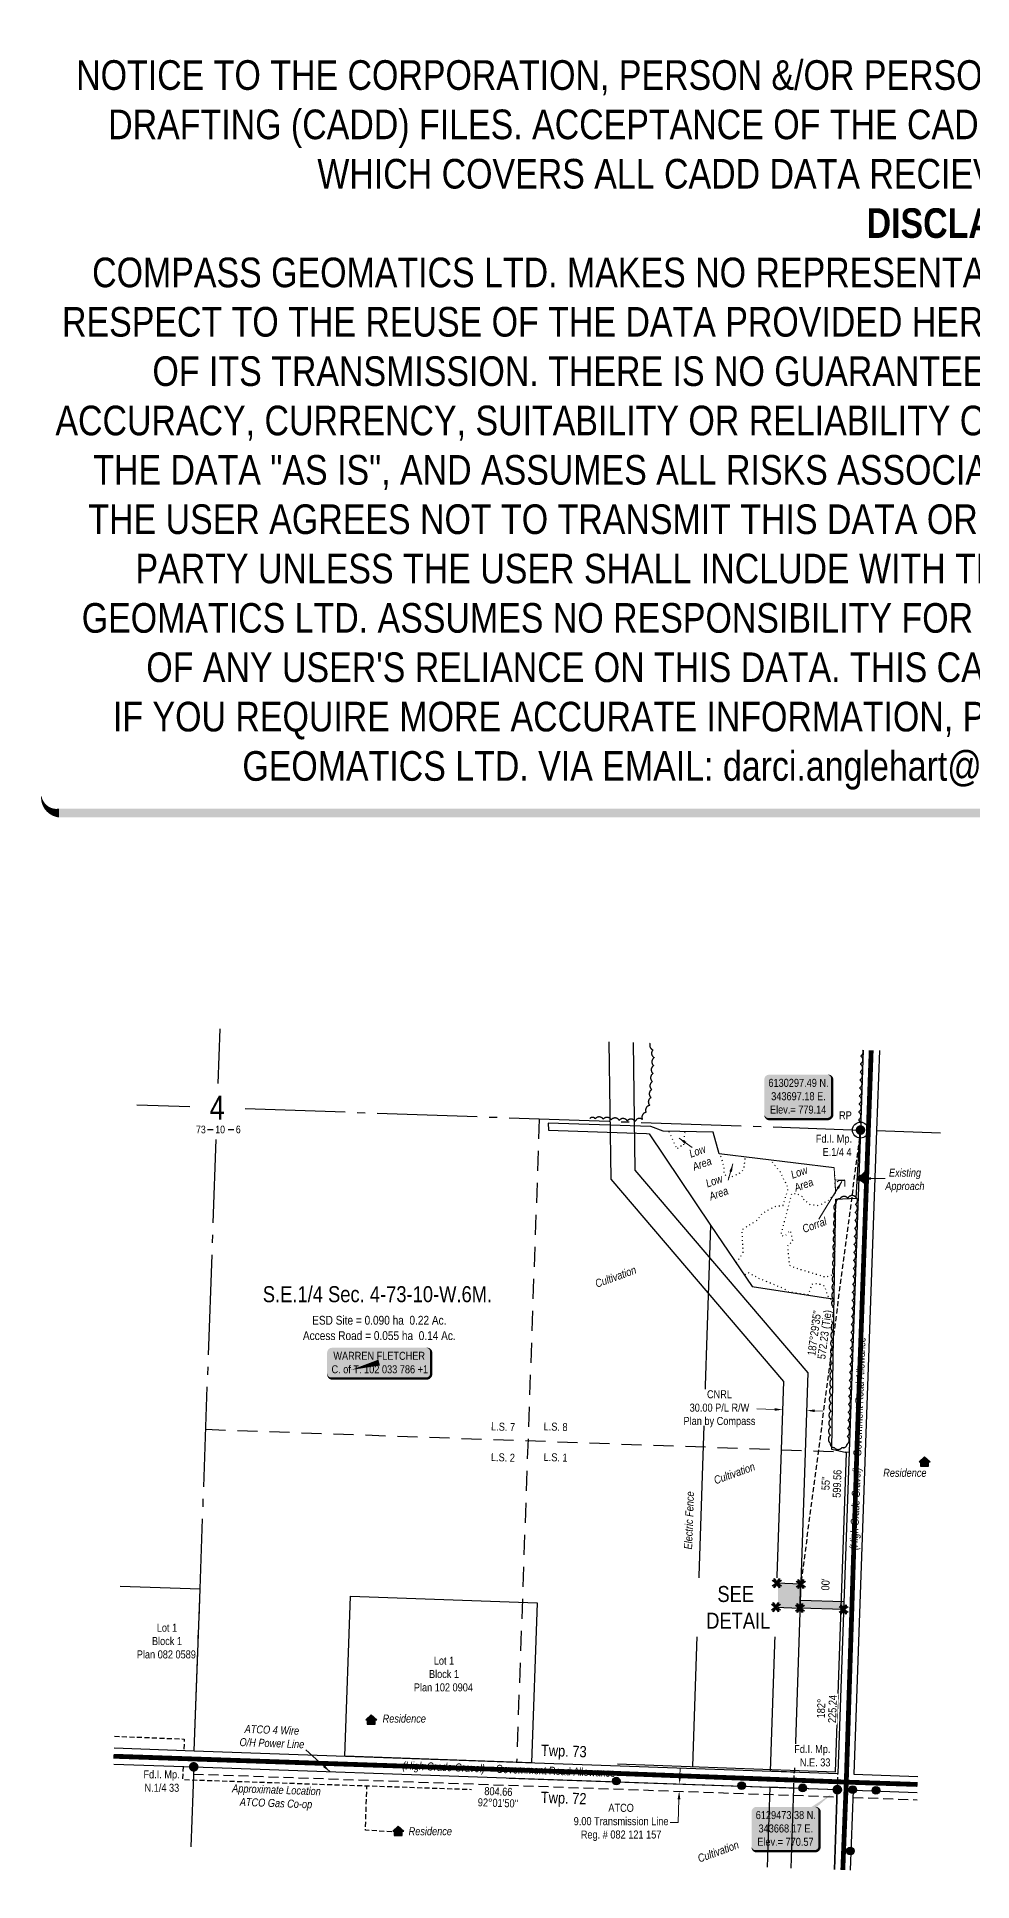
# Model space of a CAD drawing. Extents: x 342668 to 345005, y 6129359 to 6131663.
# Drawn here: x 342668 to 343837, y 6129359 to 6131663 of the extents above; entities that cross this region are included whole.
import ezdxf
from ezdxf.enums import TextEntityAlignment as Align

# ---------------------------------------------------------------- set-up
doc = ezdxf.new("R2010")
doc.units = 0
doc.header["$LTSCALE"] = 5
for name, pattern in [('0', [1, 1, 0]), ('foc-FLOWLINE', [3.75, 2.5, -1.25]), ('foc-LSD', [8, 5, -3]), ('foc-QUARTERLINE', [33, 25, -3, 2, -3]), ('foc-TIELINE', [1.875, 1.25, -0.625]), ('foc-TOPO', [1, 0.2, -0.8]), ('foc-TRAV', [1.875, 1.25, -0.625]), ('POWERLINE5', [7.8, 2.4, -0.6, 0.6, -0.6, 0.6, -0.6, 2.4]), ('UG_PIPE', [1.875, 1.25, -0.625])]:
    doc.linetypes.add(name, pattern=pattern)
for name, color, linetype in [('10', 1, 'Continuous'), ('35', 37, 'Continuous'), ('9', 3, 'Continuous'), ('AS-FENCE', 48, 'foc-FENCE'), ('AS-OWNER', 7, 'Continuous'), ('AS-PIPE-UG', 44, 'UG_PIPE'), ('AS-PIPE-UG-T', 44, 'Continuous'), ('AS-POWER', 104, 'foc-POWER'), ('AS-POWER-EXISTING', 72, 'POWERLINE5'), ('AS-POWER-T', 104, 'Continuous'), ('AS-RESIDENCE', 14, 'Continuous'), ('AS-ROADS', 254, 'Continuous'), ('C-RW', 13, 'Continuous'), ('C-SYMBOL', 7, 'Continuous'), ('D-TXT', 6, 'Continuous'), ('DETAIL-T', 7, 'Continuous'), ('F-EZE', 190, 'foc-FLOWLINE'), ('L-AREAREQUIRED', 7, 'Continuous'), ('L-BD', 7, 'Continuous'), ('L-MON', 1, 'Continuous'), ('L-QSEC', 8, 'foc-QUARTERLINE'), ('L-ROAD-T', 7, 'Continuous'), ('L-SEC', 7, 'Continuous'), ('L-SECLBL', 7, 'Continuous'), ('L-SECTION-LSD', 7, 'foc-LSD'), ('L-TIE', 7, 'foc-TIELINE'), ('L-TIE-T', 7, 'Continuous'), ('L-TITLEDB', 4, 'Continuous'), ('L-TRAV', 7, 'foc-TRAV'), ('P-PROPOSED', 10, 'Continuous'), ('P-PROPOSED-H', 21, 'Continuous'), ('P-TRAV', 4, 'foc-TRAV'), ('T-BUSH', 110, '0'), ('T-LOW-AREA', 48, 'foc-TOPO')]:
    doc.layers.add(name, color=color, linetype=linetype)
for name, color, linetype, lineweight in [('AS-GENERAL', 48, 'Continuous', 18), ('C-RW-T', 13, 'Continuous', 9), ('F-RW-T', 190, 'Continuous', 9), ('T-TEXT', 48, 'Continuous', 18)]:
    doc.layers.add(name, color=color, linetype=linetype, lineweight=lineweight)
doc.layers.add('DISCLAIMER', color=7, linetype='Continuous', plot=False)
doc.styles.add('100L', font='ARIALN.TTF', dxfattribs={"height": 11})
doc.styles.add('175L', font='ARIALN.TTF', dxfattribs={"height": 20})
doc.styles.add('80', font='ARIALN.TTF', dxfattribs={"height": 10})
doc.styles.add('80CG', font='ARIALN.TTF', dxfattribs={"height": 10})
doc.styles.add('80L', font='ARIALN.TTF', dxfattribs={"height": 10})
doc.styles.add('80LS', font='ARIALNI.TTF', dxfattribs={"height": 10})
doc.styles.add('foc-LtypeFont', font='ARIALN.TTF', dxfattribs={"height": 7.35})
doc.styles.add('SIMPLEX', font='ARIALN.TTF')
doc.linetypes.add('foc-FENCE', pattern='A,10,-1,["X",foc-LtypeFont,S=0.2,R=0,X=-0.625,Y=-0.75],-1.24', length=12.24)
doc.linetypes.add('foc-POWER', pattern='A,6,-1,["P",foc-LtypeFont,S=0.2,R=0,X=-0.625,Y=-0.75],-1.24,4', length=12.24)
doc.dimstyles.new('Compass 5 000', dxfattribs={"dimscale": 5, "dimtxt": 9, "dimasz": 2, "dimexe": 0.2, "dimexo": 0.0625, "dimgap": 0.5, "dimtad": 0, "dimtih": 1, "dimtoh": 1, "dimzin": 0, "dimdsep": 46, "dimtxsty": '80CG', "dimcen": 0.1, "dimse1": 1, "dimse2": 1, "dimclrd": 256, "dimclrt": 256, "dimaunit": 1, "dimadec": 4, "dimazin": 0, "dimtfac": 0.06, "dimtofl": 0, "dimtmove": 0, "dimatfit": 1, "dimfxl": 0.2, "dimtolj": 1, "dimtzin": 0, "dimlwd": -1, "dimarcsym": 0})

# ---------------------------------------------------------------- blocks, each defined once
blk = doc.blocks.new('fdia')
at = {"color": 255, "const_width": 1}
blk.add_lwpolyline([(-0.5, 0, 1), (0.5, 0, 1)], format="xyb", close=True, dxfattribs=at)
blk = doc.blocks.new('Fdiaa')
blk.add_blockref('fdia', (0, 0))
blk = doc.blocks.new('fdib')
at = {"color": 1, "const_width": 1.6}
blk.add_lwpolyline([(-0.4, 0, 1), (0.4, 0, 1)], format="xyb", close=True, dxfattribs=at)
at = {"color": 1}
blk.add_circle((0, 0), 0.8, dxfattribs=at)
blk = doc.blocks.new('Fdibb')
blk.add_blockref('fdib', (0, 0))
blk = doc.blocks.new('fdicc')
for name in ['Fdibb', 'Fdiaa']:
    blk.add_blockref(name, (0, 0))
blk = doc.blocks.new('FDI')
blk.add_blockref('fdicc', (0, 0))
blk = doc.blocks.new('POWERPOLE')
h = blk.add_hatch(color=255)
edge = h.paths.add_edge_path()
edge.add_arc((0, 0), 0.96, 0, 360)
at = {"linetype": 'Continuous'}
for p, q in [((0.68, -0.68), (-0.68, 0.68)), ((-0.68, -0.68), (0.68, 0.68))]:
    blk.add_line(p, q, dxfattribs=at)
blk.add_circle((0, 0), 0.96, dxfattribs=at)
blk = doc.blocks.new('*D498')
at = {"layer": 'F-RW-T', "transparency": 16777216}
for p, q in [((343471.4, 6129490.4), (343471.8, 6129500.4)), ((343470.4, 6129461.4), (343469.4, 6129432.5)), ((343469.4, 6129432.5), (343459.4, 6129432.5))]:
    blk.add_line(p, q, dxfattribs=at)
for points in [[(343469.7, 6129490.4), (343473.1, 6129490.3), (343471.1, 6129480.4)], [(343468.7, 6129461.4), (343472.1, 6129461.3), (343470.7, 6129471.4)]]:
    blk.add_solid(points, dxfattribs=at)
at = {"layer": 'F-RW-T', "transparency": 16777216, "insert": (343398.1, 6129432.5), "char_height": 10, "attachment_point": 5, "style": '80CG'}
blk.add_mtext('\\A1;ATCO\\P9.00 Transmission Line\\PReg. # 082 121 157', dxfattribs=at)
blk = doc.blocks.new('*U505')
h = blk.add_hatch(color=59)
edge = h.paths.add_edge_path()
edge.add_line((-59, -20), (59, -20))
edge.add_arc((59, -14), 6, 270, 360)
edge.add_line((65, -14), (65, 12.5))
edge.add_arc((59, 12.5), 6, 0, 90)
edge.add_line((59, 18.5), (-59, 18.5))
edge.add_arc((-59, 12.5), 6, 90, 180)
edge.add_line((-65, 12.5), (-65, -14))
edge.add_arc((-59, -14), 6, 180, 270)
at = {"color": 1, "flags": 128}
blk.add_lwpolyline([(-59, -20, 3, 3, 0), (59, -20, 3, 3, 0.414214), (65, -14, 3, 3, 0), (65, 12.5, 3, 0, 0.414214), (59, 18.5, 0, 0, 0), (-59, 18.5, 0, 0, 0.414214), (-65, 12.5, 0, 0, 0), (-65, -14, 0, 3, 0.414214)], format="xyseb", close=True, dxfattribs=at)
blk.add_lwpolyline([(-35.2, -9.3, 0, 7.5, 0), (0, 0, 0, 0, 0)], format="xyseb", dxfattribs=at)
at = {"color": 1, "style": '80'}
blk.add_attdef('ENTER_TEXT_001', (-36, -5), '', height=10, dxfattribs=at)
blk = doc.blocks.new('res_occ')
for points in [[(0.1, 0.89), (-1.26, -0.37), (1.46, -0.37)], [(-0.9, -1.43), (1.1, -1.43), (1.1, -0.37), (-0.9, -0.37)]]:
    blk.add_hatch(color=14).paths.add_polyline_path(points)
at = {"color": 14}
for points in [[(0.1, 0.89), (-1.26, -0.37), (1.46, -0.37)], [(-0.9, -1.43), (1.1, -1.43), (1.1, -0.37), (-0.9, -0.37)]]:
    blk.add_lwpolyline(points, close=True, dxfattribs=at)
blk = doc.blocks.new('L-SECLBL')
at = {"layer": '9', "color": 7}
for p, q in [((-5.1, -27.8), (-12.3, -27.8)), ((20.7, -27.8), (13.5, -27.8))]:
    blk.add_line(p, q, dxfattribs=at)
at = {"layer": '10', "color": 2, "style": 'SIMPLEX'}
blk.add_attdef('SEC', text='', height=30, dxfattribs=at).set_placement((0, 0), align=Align.MIDDLE)
at = {"layer": '10', "color": 5, "style": '80L'}
blk.add_attdef('TWP', text='', height=9.5, dxfattribs=at).set_placement((-14.4, -27.4), align=Align.MIDDLE_RIGHT)
blk.add_attdef('RGE', text='', height=9.5, dxfattribs=at).set_placement((3.6, -27.4), align=Align.MIDDLE_CENTER)
blk.add_attdef('MER', text='', height=9.5, dxfattribs=at).set_placement((23.2, -27.4), align=Align.MIDDLE_LEFT)
blk = doc.blocks.new('*U570')
h = blk.add_hatch(color=254)
edge = h.paths.add_edge_path()
edge.add_line((-36.5, -28.5), (36.5, -28.5))
edge.add_arc((36.5, -22.5), 6, 270, 360)
edge.add_line((42.5, -22.5), (42.5, 21))
edge.add_arc((36.5, 21), 6, 0, 90)
edge.add_line((36.5, 27), (-36.5, 27))
edge.add_arc((-36.5, 21), 6, 90, 180)
edge.add_line((-42.5, 21), (-42.5, -22.5))
edge.add_arc((-36.5, -22.5), 6, 180, 270)
at = {"color": 1, "flags": 128}
blk.add_lwpolyline([(-36.5, -28.5, 3, 3, 0), (36.5, -28.5, 3, 3, 0.414214), (42.5, -22.5, 3, 3, 0), (42.5, 21, 3, 0, 0.414214), (36.5, 27, 0, 0, 0), (-36.5, 27, 0, 0, 0.414214), (-42.5, 21, 0, 0, 0), (-42.5, -22.5, 0, 3, 0.414214)], format="xyseb", close=True, dxfattribs=at)
blk.add_lwpolyline([(29.9, -4.2, 0, 10, 0), (0, 0, 5, 5, 0)], format="xyseb", dxfattribs=at)
at = {"color": 1, "style": '80'}
blk.add_attdef('ENTER_TEXT_001', (-36, -5), '', height=10, dxfattribs=at)
blk = doc.blocks.new('*D620')
at = {"layer": 'C-RW-T', "transparency": 16777216}
for p, q in [((343590, 6129948.5), (343567.7, 6129949.2)), ((343640, 6129946.8), (343650, 6129946.4))]:
    blk.add_line(p, q, dxfattribs=at)
for points in [[(343590.1, 6129950.1), (343589.9, 6129946.8), (343600, 6129948.1)], [(343640, 6129948.4), (343639.9, 6129945.1), (343630, 6129947.1)]]:
    blk.add_solid(points, dxfattribs=at)
at = {"layer": 'C-RW-T', "transparency": 16777216, "insert": (343521, 6129949.2), "char_height": 10, "attachment_point": 5, "style": '80CG', "bg_fill": 3, "box_fill_scale": 1.1, "bg_fill_color": 256, "bg_fill_true_color": 13158600, "bg_fill_transparency": 0}
blk.add_mtext('\\A1;CNRL\\P30.00 P/L R/W\\PPlan by Compass', dxfattribs=at)
blk = doc.blocks.new('TEMP')
h = blk.add_hatch(color=255)
h.dxf.hatch_style = 1
h.paths.add_polyline_path([(0, 0.25), (-0.67, 1.15), (-0.67, 0.67), (-1.15, 0.67), (-0.25, 0), (-1.15, -0.67), (-0.67, -0.67), (-0.67, -1.15), (0, -0.25), (0.67, -1.15), (0.67, -0.67), (1.15, -0.67), (0.25, 0), (1.15, 0.67), (0.67, 0.67), (0.67, 1.15)])
h.paths.add_polyline_path([(0.57, 0.85), (0.57, 0.57), (0.85, 0.57), (0.08, 0), (0.85, -0.57), (0.57, -0.57), (0.57, -0.85), (0, -0.08), (-0.57, -0.85), (-0.57, -0.57), (-0.85, -0.57), (-0.08, 0), (-0.85, 0.57), (-0.57, 0.57), (-0.57, 0.85), (0, 0.08)], flags=16)
h = blk.add_hatch(color=1)
h.dxf.hatch_style = 1
h.paths.add_polyline_path([(0, 0.08), (-0.57, 0.85), (-0.57, 0.57), (-0.85, 0.57), (-0.08, 0), (-0.85, -0.57), (-0.57, -0.57), (-0.57, -0.85), (0, -0.08), (0.57, -0.85), (0.57, -0.57), (0.85, -0.57), (0.08, 0), (0.85, 0.57), (0.57, 0.57), (0.57, 0.85)])
at = {"color": 1}
for p, q in [((-0.08, 0), (0.08, 0)), ((0, 0.08), (0, -0.08))]:
    blk.add_line(p, q, dxfattribs=at)
at = {"color": 255, "flags": 128}
blk.add_lwpolyline([(-0.25, 0), (-1.15, 0.67), (-0.67, 0.67), (-0.67, 1.15), (0, 0.25), (0.67, 1.15), (0.67, 0.67), (1.15, 0.67), (0.25, 0), (1.15, -0.67), (0.67, -0.67), (0.67, -1.15), (0, -0.25), (-0.67, -1.15), (-0.67, -0.67), (-1.15, -0.67)], close=True, dxfattribs=at)
at = {"color": 1, "flags": 128}
blk.add_lwpolyline([(-0.08, 0), (-0.85, 0.57), (-0.57, 0.57), (-0.57, 0.85), (0, 0.08), (0.57, 0.85), (0.57, 0.57), (0.85, 0.57), (0.08, 0), (0.85, -0.57), (0.57, -0.57), (0.57, -0.85), (0, -0.08), (-0.57, -0.85), (-0.57, -0.57), (-0.85, -0.57)], close=True, dxfattribs=at)
blk = doc.blocks.new('*U758')
h = blk.add_hatch(color=254)
edge = h.paths.add_edge_path()
edge.add_line((-36.5, -28.5), (36.5, -28.5))
edge.add_arc((36.5, -22.5), 6, 270, 360)
edge.add_line((42.5, -22.5), (42.5, 21))
edge.add_arc((36.5, 21), 6, 0, 90)
edge.add_line((36.5, 27), (-36.5, 27))
edge.add_arc((-36.5, 21), 6, 90, 180)
edge.add_line((-42.5, 21), (-42.5, -22.5))
edge.add_arc((-36.5, -22.5), 6, 180, 270)
at = {"color": 1, "flags": 128}
blk.add_lwpolyline([(59, 44.2, 0, 10, 0), (0, 0, 5, 5, 0)], format="xyseb", dxfattribs=at)
blk.add_lwpolyline([(-36.5, -28.5, 3, 3, 0), (36.5, -28.5, 3, 3, 0.414214), (42.5, -22.5, 3, 3, 0), (42.5, 21, 3, 0, 0.414214), (36.5, 27, 0, 0, 0), (-36.5, 27, 0, 0, 0.414214), (-42.5, 21, 0, 0, 0), (-42.5, -22.5, 0, 3, 0.414214)], format="xyseb", close=True, dxfattribs=at)
at = {"color": 1, "style": '80'}
blk.add_attdef('ENTER_TEXT_001', (-36, -5), '', height=10, dxfattribs=at)
blk = doc.blocks.new('*U759')
at = {"layer": '35', "color": 3}
blk.add_circle((0, 0), 10, dxfattribs=at)
at = {"layer": '35', "color": 3, "style": '80'}
blk.add_attdef('RP_001', (-26.8, 13.4), '', height=10, dxfattribs=at)
blk = doc.blocks.new('Disclaimer_Legal')
at = {"layer": 'DISCLAIMER', "color": 254, "flags": 128}
blk.add_lwpolyline([(-3612.9, -1104.6, 37.5, 37.5, 0), (4096.1, -1104.6, 37.5, 37.5, 0.414214), (4171.1, -1029.6, 37.5, 37.5, 0), (4171.1, 2078.7, 37.5, 0, 0.414214), (4096.1, 2153.7, 0, 0, 0), (-3612.9, 2153.7, 0, 0, 0.414214), (-3687.9, 2078.7, 0, 0, 0), (-3687.9, -1029.6, 0, 37.5, 0.414214)], format="xyseb", close=True, dxfattribs=at)
at = {"layer": 'DISCLAIMER', "color": 254, "insert": (241.6, 533.9), "char_height": 125, "width": 7717.568, "attachment_point": 5, "style": '80'}
blk.add_mtext('NOTICE TO THE CORPORATION, PERSON &/OR PERSONS REGARDING THIS COMPUTER AIDED DESIGN AND DRAFTING (CADD) FILES. ACCEPTANCE OF THE CADD DATA IS BASED ON THE FOLLOWING DISCLAIMER WHICH COVERS ALL CADD DATA RECIEVED FROM COMPASS GEOMATICS LTD.\\P{\\fArial Narrow|b1|i0|c0|p34;DISCLAIMER}\\PCOMPASS GEOMATICS LTD. MAKES NO REPRESENTATION OR WARRANTIES, EXPRESS OR IMPLIED, WITH RESPECT TO THE REUSE OF THE DATA PROVIDED HEREWITH, REGARDLESS OF ITS FORMAT OR THE MEANS OF ITS TRANSMISSION. THERE IS NO GUARANTEE OR REPRESENTATION TO THE USER AS TO THE ACCURACY, CURRENCY, SUITABILITY OR RELIABILITY OF THIS DATA FOR ANY PURPOSE. THE USER ACCEPTS THE DATA "AS IS", AND ASSUMES ALL RISKS ASSOCIATED WITH ITS USE. BY ACCEPTANCE OF THIS DATA, THE USER AGREES NOT TO TRANSMIT THIS DATA OR PROVIDE ACCESS OR ANY PART OF IT TO ANOTHER PARTY UNLESS THE USER SHALL INCLUDE WITH THE DATA A COPY OF THIS DISCLAIMER. COMPASS GEOMATICS LTD. ASSUMES NO RESPONSIBILITY FOR ACTUAL OR CONSEQUENTIAL DAMAGE AS A RESULT OF ANY USER\'S RELIANCE ON THIS DATA. THIS CADD FILE IS FOR ILLUSTRATION PURPOSES ONLY.\\PIF YOU REQUIRE MORE ACCURATE INFORMATION, PLEASE CONTACT DARCI ANGLEHART AT COMPASS GEOMATICS LTD. VIA EMAIL: darci.anglehart@compassgeomatics.ca OR CELL: 506-961-7292', dxfattribs=at)

msp = doc.modelspace()

# ---------------------------------------------------------------- hatches: boundary and pattern name
at = {"layer": 'AS-ROADS'}
h = msp.add_hatch(color=256, dxfattribs=at)
h.dxf.hatch_style = 1
h.paths.add_polyline_path([(343705.199, 6130247.677), (343698.313, 6130241.122), (343694.565, 6130239.885), (343693.984, 6130235.493), (343698.594, 6130234.241), (343704.534, 6130229.105)])
at = {"layer": 'P-PROPOSED-H'}
h = msp.add_hatch(color=256, dxfattribs=at)
h.dxf.hatch_style = 1
h.paths.add_polyline_path([(343591.57, 6129701.321), (343621.546, 6129700.297), (343622.57, 6129730.273), (343592.594, 6129731.297)])
h = msp.add_hatch(color=256, dxfattribs=at)
h.dxf.hatch_style = 1
h.paths.add_polyline_path([(343676.094, 6129698.434), (343621.546, 6129700.297), (343621.887, 6129710.289), (343676.435, 6129708.426)])

# ---------------------------------------------------------------- linework, layer by layer
at = {"layer": 'AS-FENCE', "flags": 128}
for points in [[(343664.473, 6130250.257), (343520.748, 6130267.801), (343513.115, 6130294.693), (343450.616, 6130296.187), (343435.051, 6130302.05), (343307.019, 6130306.24), (343307.252, 6130297.349), (343429.695, 6130293.213), (343433.051, 6130292.754), (343509.971, 6130178.752), (343561.985, 6130102.083), (343650.915, 6130088.325), (343660.591, 6130086.927), (343663.926, 6130086.58)], [(343393.542, 6129505.549), (343665.764, 6129495.494), (343679.523, 6129894.239), (343661.262, 6129898.341), (343663.845, 6130066.968), (343666.47, 6130211.262), (343691.686, 6130212.46), (343696.838, 6130296.816)], [(343509.966, 6130178.729), (343487.117, 6129502.271)], [(343258.225, 6129487.915), (343668.174, 6129473.384), (343664.496, 6129373.474)], [(343684.596, 6129372.761), (343688.273, 6129472.644)], [(343688.274, 6129472.673), (343768.089, 6129469.848)]]:
    msp.add_lwpolyline(points, dxfattribs=at)
at = {"layer": 'AS-GENERAL', "flags": 128}
for points in [[(343664.473, 6130250.257), (343665.278, 6130235.167)], [(343665.491, 6130235.056), (343677.631, 6130235.493)], [(343665.949, 6130218.273), (343665.491, 6130235.056)], [(343677.439, 6130227.063), (343677.633, 6130234.375), (343669.953, 6130234.399), (343668.207, 6130232.783)]]:
    msp.add_lwpolyline(points, dxfattribs=at)
at = {"layer": 'AS-PIPE-UG', "flags": 128}
for points in [[(342765.106, 6129540.166), (342852.398, 6129536.601), (342851.81, 6129522.446)], [(342850.976, 6129502.351), (342850.3, 6129486.058), (343211.201, 6129473.751)], [(343111.613, 6129420.622), (343078.643, 6129422.641), (343080.538, 6129478.207)]]:
    msp.add_lwpolyline(points, dxfattribs=at)
at = {"layer": 'AS-POWER', "flags": 128}
for points in [[(342764.286, 6129505.424), (342864.201, 6129501.882), (343668.174, 6129473.384)], [(343684.596, 6129372.761), (343688.273, 6129472.644)], [(343688.274, 6129472.673), (343768.09, 6129469.849)]]:
    msp.add_lwpolyline(points, dxfattribs=at)
at = {"layer": 'AS-ROADS', "flags": 128}
for points in [[(343710.55, 6130397.085, 5.999, 5.999, 0), (343693.233, 6129913.563, 5.999, 5.999, 0), (343679.418, 6129482.814, 0, 0, 0)], [(343675.09, 6129373.098, 5.999, 5.999, 0), (343679.418, 6129482.814, 0, 0, 0)]]:
    msp.add_lwpolyline(points, format="xyseb", dxfattribs=at)
msp.add_lwpolyline([(343705.199, 6130247.677), (343698.313, 6130241.122), (343694.565, 6130239.885), (343693.984, 6130235.493), (343698.594, 6130234.241), (343704.534, 6130229.105)], close=True, dxfattribs=at)
at = {"layer": 'AS-ROADS', "const_width": 5.999, "flags": 128}
msp.add_lwpolyline([(342763.926, 6129515.144), (343394.227, 6129493.618), (343686.253, 6129482.555), (343768.442, 6129479.866)], dxfattribs=at)
at = {"layer": 'C-RW', "flags": 128}
for points in [[(343413.114, 6130406.911), (343415.348, 6130247.491), (343631.582, 6129994.114), (343614.547, 6129495.41), (343584.573, 6129496.473), (343601.208, 6129983.501), (343385.509, 6130236.252), (343383.103, 6130407.903)], [(343610.448, 6129375.389), (343613.861, 6129475.309), (343583.885, 6129476.349), (343580.473, 6129376.452)]]:
    msp.add_lwpolyline(points, dxfattribs=at)
at = {"layer": 'F-EZE'}
for p, q in [((342863.882, 6129492.89), (343667.855, 6129464.392)), ((343687.943, 6129463.681), (343767.773, 6129460.857))]:
    msp.add_line(p, q, dxfattribs=at)
at = {"layer": 'L-QSEC'}
for p, q in [((342894.676, 6130355.637), (342897.115, 6130423.959)), ((342864.918, 6129521.982), (342892.18, 6130285.698)), ((342864.201, 6129501.882), (342860.678, 6129401.966))]:
    msp.add_line(p, q, dxfattribs=at)
at = {"layer": 'L-QSEC', "flags": 128}
for points in [[(342793.328, 6130329.175), (342859.169, 6130326.867)], [(342928.394, 6130324.441), (343697.175, 6130297.494)], [(343717.275, 6130296.789), (343797.092, 6130293.992)]]:
    msp.add_lwpolyline(points, dxfattribs=at)
at = {"layer": 'L-SEC'}
for p, q in [((343700.692, 6130397.41), (343697.175, 6130297.494)), ((343720.794, 6130396.746), (343717.275, 6130296.786)), ((343697.175, 6130297.494), (343668.881, 6129493.484)), ((343717.275, 6130296.787), (343688.981, 6129492.772)), ((342764.994, 6129525.524), (342864.918, 6129521.982)), ((342864.918, 6129521.982), (343668.886, 6129493.484)), ((342764.286, 6129505.424), (342864.201, 6129501.882)), ((342864.201, 6129501.882), (343668.174, 6129473.384)), ((343668.885, 6129493.484), (343668.914, 6129493.483)), ((343688.981, 6129492.773), (343768.797, 6129489.949)), ((343664.496, 6129373.474), (343668.174, 6129473.384)), ((343684.596, 6129372.761), (343688.273, 6129472.644)), ((343688.274, 6129472.673), (343768.09, 6129469.849))]:
    msp.add_line(p, q, dxfattribs=at)
at = {"layer": 'L-SECTION-LSD', "flags": 128}
for points in [[(343295.914, 6130311.559), (343267.567, 6129507.379)], [(342878.934, 6129923.627), (343683.542, 6129895.134)]]:
    msp.add_lwpolyline(points, dxfattribs=at)
at = {"layer": 'L-TITLEDB', "flags": 128}
msp.add_lwpolyline([(342764.994, 6129525.524), (342864.918, 6129521.982), (342872.124, 6129723.828), (342772.111, 6129727.391)], dxfattribs=at)
msp.add_lwpolyline([(343052.977, 6129515.316), (343060.045, 6129715.18), (343293.184, 6129706.935), (343286.116, 6129507.052)], close=True, dxfattribs=at)
at = {"layer": 'L-TRAV', "flags": 128}
msp.add_lwpolyline([(343668.174, 6129473.384), (343688.274, 6129472.673)], dxfattribs=at)
at = {"layer": 'P-PROPOSED', "flags": 128}
for points in [[(343591.57, 6129701.321), (343621.546, 6129700.297), (343622.57, 6129730.273), (343592.594, 6129731.297)], [(343676.094, 6129698.434), (343621.546, 6129700.297), (343621.887, 6129710.289), (343676.435, 6129708.426)]]:
    msp.add_lwpolyline(points, close=True, dxfattribs=at)
at = {"layer": 'P-TRAV', "flags": 128}
msp.add_lwpolyline([(343613.861, 6129475.309), (343614.547, 6129495.41)], dxfattribs=at)
at = {"layer": 'T-BUSH', "flags": 128}
for points in [[(343434.468, 6130406.206, 0.45668216), (343437.984, 6130397.679, 0.52056705), (343439.527, 6130387.956, 0.52056705), (343438.742, 6130377.989, 0.52056705), (343437.956, 6130368.022, 0.52056705), (343437.131, 6130358.059, 0.52056705), (343436.296, 6130348.096, 0.52056705), (343435.461, 6130338.133, 0.52056705), (343433.995, 6130328.353, 0.52056705), (343429.371, 6130319.489, 0.52056705), (343424.747, 6130310.625, 0.52056705), (343415.685, 6130308.233, 0.52056705), (343405.713, 6130308.94, 0.52056705), (343395.74, 6130309.647, 0.52056705), (343385.767, 6130310.355, 0.52056705), (343375.794, 6130311.062, 0.52056705), (343365.807, 6130311.51, 0.52056705), (343359.213, 6130311.784)], [(343699.779, 6130397.441, -0.35779749), (343697.433, 6130390.062, -0.52056705), (343697.081, 6130380.07, -0.52056705), (343696.729, 6130370.079, -0.52056705), (343696.377, 6130360.087, -0.52056705), (343696.026, 6130350.096, -0.52056705), (343695.674, 6130340.104, -0.52056705), (343695.322, 6130330.112, -0.52056705), (343694.97, 6130320.121, -0.52056705), (343694.619, 6130310.129, -0.52056705), (343694.178, 6130297.6)]]:
    msp.add_lwpolyline(points, format="xyb", dxfattribs=at)
msp.add_lwpolyline([(343691.226, 6130213.722, 0.52056705), (343681.321, 6130212.361, 0.52056705), (343671.381, 6130211.512, 0.52056705), (343666.65, 6130206.119, 0.52056705), (343666.412, 6130196.124, 0.52056705), (343666.174, 6130186.129, 0.52056705), (343665.935, 6130176.134, 0.52056705), (343665.697, 6130166.139, 0.52056705), (343665.459, 6130156.144, 0.52056705), (343665.22, 6130146.149, 0.52056705), (343664.982, 6130136.154, 0.52056705), (343664.744, 6130126.159, 0.52056705), (343664.506, 6130116.164, 0.52056705), (343664.267, 6130106.169, 0.52056705), (343664.029, 6130096.174, 0.52056705), (343663.791, 6130086.179, 0.52056705), (343663.553, 6130076.184, 0.52056705), (343663.314, 6130066.189, 0.52056705), (343663.076, 6130056.194, 0.52056705), (343662.838, 6130046.199, 0.52056705), (343662.599, 6130036.204, 0.52056705), (343662.361, 6130026.209, 0.52056705), (343662.123, 6130016.214, 0.52056705), (343661.885, 6130006.22, 0.52056705), (343661.646, 6129996.225, 0.52056705), (343661.408, 6129986.23, 0.52056705), (343661.17, 6129976.235, 0.52056705), (343660.931, 6129966.24, 0.52056705), (343660.693, 6129956.245, 0.52056705), (343660.455, 6129946.25, 0.52056705), (343660.217, 6129936.255, 0.52056705), (343659.978, 6129926.26, 0.52056705), (343659.74, 6129916.265, 0.52056705), (343659.502, 6129906.27, 0.52056705), (343664.138, 6129901.03, 0.52056705), (343674.136, 6129901.022, 0.52056705), (343680.359, 6129904.926, 0.52056705), (343680.711, 6129914.918, 0.52056705), (343681.062, 6129924.909, 0.52056705), (343681.414, 6129934.901, 0.52056705), (343681.766, 6129944.892, 0.52056705), (343682.117, 6129954.884, 0.52056705), (343682.469, 6129964.876, 0.52056705), (343682.82, 6129974.867, 0.52056705), (343683.172, 6129984.859, 0.52056705), (343683.524, 6129994.85, 0.52056705), (343683.875, 6130004.842, 0.52056705), (343684.227, 6130014.834, 0.52056705), (343684.578, 6130024.825, 0.52056705), (343684.93, 6130034.817, 0.52056705), (343685.282, 6130044.809, 0.52056705), (343685.633, 6130054.8, 0.52056705), (343685.985, 6130064.792, 0.52056705), (343686.336, 6130074.783, 0.52056705), (343686.688, 6130084.775, 0.52056705), (343687.04, 6130094.767, 0.52056705), (343687.391, 6130104.758, 0.52056705), (343687.743, 6130114.75, 0.52056705), (343688.095, 6130124.742, 0.52056705), (343688.446, 6130134.733, 0.52056705), (343688.798, 6130144.725, 0.52056705), (343689.149, 6130154.716, 0.52056705), (343689.501, 6130164.708, 0.52056705), (343689.853, 6130174.7, 0.52056705), (343690.204, 6130184.691, 0.52056705), (343690.556, 6130194.683, 0.52056705), (343690.907, 6130204.674, 0.52056705)], format="xyb", close=True, dxfattribs=at)
at = {"layer": 'T-LOW-AREA', "flags": 128}
for points in [[(343457.812, 6130295.705), (343467.546, 6130273.96), (343472.871, 6130277.686), (343476.413, 6130277.813), (343477.961, 6130295.085)], [(343519.895, 6130269.086), (343523.445, 6130263.083), (343526.791, 6130248.096), (343526.406, 6130242.49), (343533.24, 6130237.914), (343540.395, 6130240.827), (343549.38, 6130245.652), (343551.705, 6130249.401), (343553.143, 6130262.799)], [(343662.817, 6130082.69), (343662.626, 6130085.57), (343659.073, 6130085.995), (343656.664, 6130089.419), (343654.704, 6130095.462), (343652.294, 6130102.489), (343646.629, 6130104.735), (343639.428, 6130105.829), (343635.956, 6130104.414), (343632.08, 6130091.491), (343607.7, 6130095.005), (343601.42, 6130099.303), (343569.57, 6130112.334), (343557.173, 6130119.202), (343552.396, 6130116.232), (343542.186, 6130131.864), (343550.597, 6130144.51), (343549.371, 6130173.283), (343569.116, 6130185.6), (343574.534, 6130193.488), (343591.361, 6130202.571), (343600.468, 6130203.315), (343606.974, 6130224.594), (343597.359, 6130244.617), (343586.181, 6130258.457)], [(343664.714, 6130241.339), (343665.949, 6130218.273), (343657.103, 6130209.731), (343645.539, 6130202.868), (343634.373, 6130204.196), (343624.985, 6130211.704), (343625.344, 6130213.94), (343618.201, 6130217.579), (343610.86, 6130217.696), (343597.467, 6130165.938), (343603.001, 6130165.097), (343609.184, 6130172.14), (343612.381, 6130158.876), (343605.788, 6130152.274), (343607.259, 6130140.515), (343608.218, 6130128.632), (343616.695, 6130125.125), (343653.563, 6130113.861), (343663.55, 6130117.192)]]:
    msp.add_lwpolyline(points, dxfattribs=at)

# ---------------------------------------------------------------- block references
at = {"linetype": 'Continuous', "xscale": 0.295915209474099, "yscale": 0.295915209474099, "zscale": 0.295915209474099}
msp.add_blockref('Disclaimer_Legal', (343765.112, 6131020.475), dxfattribs=at)
at = {"layer": '35', "linetype": 'Continuous', "xscale": 0.99978011, "yscale": 0.99978011, "zscale": 0.99978011}
msp.add_blockref('*U759', (343697.175, 6130297.494), dxfattribs=at).add_auto_attribs({'RP_001': 'RP'})
at = {"layer": 'AS-OWNER'}
ref = msp.add_blockref('*U505', (343095.874, 6130007.016), dxfattribs=dict(at, xscale=0.99978011, yscale=0.99978011, zscale=0.99978011))
ref.add_attrib('ENTER_TEXT_001', 'WARREN FLETCHER', (343038.622, 6130010.434), dxfattribs={"layer": '0', "color": 1, "height": 9.9978, "style": '80'})
ref.add_attrib('ENTER_TEXT_002', 'C. of T. 102 033 786 +1', (343036.321, 6129993.593), dxfattribs={"layer": '0', "color": 1, "height": 9.9978, "style": '80'})
at = {"layer": 'AS-POWER-EXISTING'}
for p, xscale, yscale, zscale in [((343392.053, 6129484.111), 4.999999999999906, 4.999999999999906, 4.999999999999906), ((343392.053, 6129484.111), 4.999999999999917, 4.999999999999917, 4.999999999999917), ((343548.74, 6129478.218), 4.999999999999906, 4.999999999999906, 4.999999999999906), ((343548.74, 6129478.218), 4.999999999999917, 4.999999999999917, 4.999999999999917), ((343624.89, 6129475.628), 4.999999999999906, 4.999999999999906, 4.999999999999906), ((343624.89, 6129475.628), 4.999999999999917, 4.999999999999917, 4.999999999999917), ((343687.406, 6129473.438), 4.999999999999906, 4.999999999999906, 4.999999999999906), ((343687.406, 6129473.438), 4.999999999999917, 4.999999999999917, 4.999999999999917), ((343716.464, 6129472.525), 4.999999999999906, 4.999999999999906, 4.999999999999906), ((343716.464, 6129472.525), 4.999999999999917, 4.999999999999917, 4.999999999999917), ((343684.51, 6129396.66), 4.999999999999906, 4.999999999999906, 4.999999999999906), ((343684.51, 6129396.66), 4.999999999999917, 4.999999999999917, 4.999999999999917)]:
    msp.add_blockref('POWERPOLE', p, dxfattribs=dict(at, xscale=xscale, yscale=yscale, zscale=zscale))
at = {"layer": 'AS-RESIDENCE', "xscale": 4.998900549999915, "yscale": 4.998900549999915, "zscale": 4.998900549999915}
for p in [(343776.753, 6129884.821), (343085.511, 6129562.371), (343119.176, 6129423.403)]:
    msp.add_blockref('res_occ', p, dxfattribs=at)
at = {"layer": 'DETAIL-T'}
ref = msp.add_blockref('*U570', (343619.432, 6130339.705), dxfattribs=dict(at, xscale=0.99978011, yscale=0.99978011, zscale=0.99978011))
ref.add_attrib('ENTER_TEXT_001', '6130297.49 N.', (343582.145, 6130351.475), dxfattribs={"layer": '0', "color": 1, "height": 9.9978, "style": '80'})
ref.add_attrib('ENTER_TEXT_002', '343697.18 E.', (343585.62, 6130334.771), dxfattribs={"layer": '0', "color": 1, "height": 9.9978, "style": '80'})
ref.add_attrib('ENTER_TEXT_003', 'Elev.= 779.14', (343584.075, 6130318.067), dxfattribs={"layer": '0', "color": 1, "height": 9.9978, "style": '80'})
ref = msp.add_blockref('*U758', (343603.604, 6129424.867), dxfattribs=dict(at, xscale=0.99978011, yscale=0.99978011, zscale=0.99978011))
ref.add_attrib('ENTER_TEXT_001', '6129473.38 N.', (343566.317, 6129436.636), dxfattribs={"layer": '0', "color": 1, "height": 9.9978, "style": '80'})
ref.add_attrib('ENTER_TEXT_002', '343668.17 E.', (343569.792, 6129419.933), dxfattribs={"layer": '0', "color": 1, "height": 9.9978, "style": '80'})
ref.add_attrib('ENTER_TEXT_003', 'Elev.= 770.57', (343568.237, 6129403.229), dxfattribs={"layer": '0', "color": 1, "height": 9.9978, "style": '80'})
at = {"layer": 'L-MON'}
for p, xscale, yscale, zscale in [((343697.175, 6130297.494), 4.999999999999906, 4.999999999999906, 4.999999999999906), ((343697.175, 6130297.494), 4.999999999999917, 4.999999999999917, 4.999999999999917), ((342864.201, 6129501.882), 4.999999999999906, 4.999999999999906, 4.999999999999906), ((342864.201, 6129501.882), 4.999999999999917, 4.999999999999917, 4.999999999999917), ((343668.174, 6129473.384), 4.999999999999906, 4.999999999999906, 4.999999999999906), ((343668.174, 6129473.384), 4.999999999999917, 4.999999999999917, 4.999999999999917)]:
    msp.add_blockref('FDI', p, dxfattribs=dict(at, xscale=xscale, yscale=yscale, zscale=zscale))
at = {"layer": 'L-MON', "linetype": 'Continuous'}
for p, xscale, yscale, zscale in [((343622.57, 6129730.273), 4.998900549999991, 4.998900549999991, 4.998900549999991), ((343621.546, 6129700.297), 4.99890055, 4.99890055, 4.99890055), ((343676.094, 6129698.434), 4.99890055, 4.99890055, 4.99890055)]:
    msp.add_blockref('TEMP', p, dxfattribs=dict(at, xscale=xscale, yscale=yscale, zscale=zscale))
at = {"layer": 'L-SECLBL', "xscale": 0.99978011, "yscale": 0.99978011, "zscale": 0.99978011}
msp.add_blockref('L-SECLBL', (342893.606, 6130325.66), dxfattribs=at).add_auto_attribs({'SEC': '4', 'TWP': '73', 'RGE': '10', 'MER': '6'})

# ---------------------------------------------------------------- texts
at = {"layer": 'AS-PIPE-UG-T', "insert": (342905.952, 6129480.428), "char_height": 9.9978, "attachment_point": 1, "rotation": 357.973906, "style": '80L'}
msp.add_mtext_dynamic_manual_height_columns('\\pi6.50139;{\\fArial Narrow|b0|i1|c0|p34;Approximate Location\\P\\pi16.68673;ATCO Gas Co-op}', width=123.51053, gutter_width=49.989, heights=[0], dxfattribs=at)
at = {"layer": 'AS-POWER-T', "insert": (342921.681, 6129554.559), "char_height": 9.9978, "attachment_point": 1, "rotation": 357.973906, "style": '80L'}
msp.add_mtext_dynamic_manual_height_columns('\\pi6.42649;{\\fArial Narrow|b0|i1|c0|p34;ATCO 4 Wire\\P\\pi0.57511;O/H Power Line}', width=80.65525, gutter_width=49.989, heights=[0], dxfattribs=at)
at = {"layer": 'AS-RESIDENCE', "char_height": 9.9978, "attachment_point": 1, "style": '80L'}
for insert in [(343725.547, 6129874.264), (343100.16, 6129567.173), (343132.653, 6129426.45)]:
    msp.add_mtext_dynamic_manual_height_columns('{\\fArial Narrow|b0|i1|c0|p34;Residence}', width=34.11404, gutter_width=49.989, heights=[0], dxfattribs=dict(at, insert=insert))
at = {"layer": 'C-SYMBOL', "color": 3, "style": '175L'}
msp.add_text('S.E.1/4 Sec. 4-73-10-W.6M.', height=19.9956, dxfattribs=at).set_placement((343093.721, 6130076.441), align=Align.BOTTOM_CENTER)
at = {"layer": 'D-TXT', "color": 3, "char_height": 13.9969, "attachment_point": 1, "rotation": 357.974521, "style": '80L'}
for s, insert in [('Twp. 73', (343298.305, 6129529.731)), ('Twp. 72', (343298.129, 6129470.941))]:
    msp.add_mtext_dynamic_manual_height_columns(s, width=101.3731, gutter_width=47.49, heights=[0], dxfattribs=dict(at, insert=insert))
at = {"layer": 'L-AREAREQUIRED', "color": 5, "style": '100L'}
for s, p in [('ESD Site = 0.090 ha  0.22 Ac.', (343096.047, 6130051.067)), ('Access Road = 0.055 ha  0.14 Ac.', (343096.047, 6130031.845))]:
    msp.add_text(s, height=10.99758, dxfattribs=at).set_placement(p, align=Align.BOTTOM_CENTER)
at = {"layer": 'L-BD', "style": '80L'}
for s, rotation, p in [("55''", 87.9846, (343653.743, 6129856.109)), ("92°01'50''", 357.9699, (343244.293, 6129456.842)), ('804.66', 357.9699, (343244.798, 6129471.08))]:
    msp.add_text(s, height=9.9978, rotation=rotation, dxfattribs=at).set_placement(p, align=Align.MIDDLE)
at = {"layer": 'L-BD', "linetype": 'Continuous', "style": '80L'}
for s, p in [("00'", (343653.437, 6129729.766)), ('182°', (343647.983, 6129574.791))]:
    msp.add_text(s, height=9.9978, rotation=87.9846, dxfattribs=at).set_placement(p, align=Align.MIDDLE)
at = {"layer": 'L-MON', "char_height": 9.9978, "attachment_point": 1, "style": '80L'}
for s, insert in [('\\pi1.07131;Fd.I. Mp.\\P\\pi9.50057;E.1/4 4', (343640.306, 6130291.759)), ('\\pi1.07131;Fd.I. Mp.\\P\\pi2.42845;N.1/4 33', (342800.327, 6129497.434))]:
    msp.add_mtext_dynamic_manual_height_columns(s, width=44.3292, gutter_width=50, heights=[0], dxfattribs=dict(at, insert=insert))
at = {"layer": 'L-ROAD-T', "style": '80L'}
for rotation, p in [(87.891676, (343695.791, 6129964.22)), (357.97495, (343316.286, 6129496.844))]:
    msp.add_text('Government Road Allowance', height=9.9978, rotation=rotation, dxfattribs=at).set_placement(p, align=Align.MIDDLE_CENTER)
at = {"layer": 'L-TIE-T', "linetype": 'Continuous', "style": '80L'}
msp.add_text("187°29'35''", height=9.9978, rotation=82.507, dxfattribs=at).set_placement((343639.457, 6130043.803), align=Align.MIDDLE)
at = {"layer": 'L-TITLEDB', "char_height": 9.9978, "attachment_point": 1, "style": '80L'}
for s, insert in [('\\pi25.43663;Lot 1\\P\\pi19.40794;Block 1\\P\\pi0.466;Plan 082 0589', (342792.587, 6129680.703)), ('\\pi25.43663;Lot 1\\P\\pi19.40794;Block 1\\P\\pi0.48986;Plan 102 0904', (343138.691, 6129639.514))]:
    msp.add_mtext_dynamic_manual_height_columns(s, width=73.41264, gutter_width=49.989, heights=[0], dxfattribs=dict(at, insert=insert))
at = {"layer": 'T-TEXT', "style": '80LS'}
for s, rotation, p in [('Cultivation', 20, (343391.277, 6130114.294)), ('(High Grade Gravel)', 357.97495, (343176.404, 6129501.79)), ('Cultivation', 20, (343519.431, 6129396.131))]:
    msp.add_text(s, height=9.9978, rotation=rotation, dxfattribs=at).set_placement(p, align=Align.MIDDLE_CENTER)
at = {"layer": 'T-TEXT', "char_height": 9.9978, "width": 24.07151, "attachment_point": 2, "rotation": 20, "style": '80LS'}
for insert in [(343491.753, 6130275.781), (343618.783, 6130249.517), (343512.509, 6130238.602)]:
    msp.add_mtext('Low \\PArea', dxfattribs=dict(at, insert=insert))
at = {"layer": 'T-TEXT', "insert": (343745.008, 6130249.26), "char_height": 9.9978, "attachment_point": 1, "style": '80L'}
msp.add_mtext_dynamic_manual_height_columns('\\pi-12.28717;{\\fArial Narrow|b0|i1|c0|p34;Existing\\P\\pi-16.89393;Approach}', width=14.95313, gutter_width=49.989, heights=[0], dxfattribs=at)
at = {"layer": 'T-TEXT', "insert": (343637.882, 6130183.605), "char_height": 9.9978, "attachment_point": 2, "rotation": 20, "style": '80LS'}
msp.add_mtext_dynamic_manual_height_columns('Corral', width=10.20752, gutter_width=49.989, heights=[0], dxfattribs=at)

# ---------------------------------------------------------------- dimensions: what is measured, and where the dimension line sits
at = {"layer": 'F-RW-T'}
dim = msp.add_linear_dim(base=(343471.06, 6129480.371), p1=(343477.595, 6129471.136), p2=(343477.914, 6129480.128), angle=87.969917, text='ATCO\\P9.00 Transmission Line\\PReg. # 082 121 157', dimstyle='Compass 5 000', dxfattribs=at)
dim.commit()
dim.dimension.update_dxf_attribs({"geometry": '*D498', "text_midpoint": (343398.117, 6129432.474), "dimtype": 161})

# ---------------------------------------------------------------- leaders
at = {"layer": 'AS-POWER-T'}
msp.add_leader([(343034.476, 6129495.846), (343004.361, 6129522.933)], dimstyle='Compass 5 000', dxfattribs=at)
at = {"layer": 'T-TEXT'}
for points in [[(343470.521, 6130287.261), (343486.936, 6130275.723)], [(343537.875, 6130255.237), (343531.835, 6130234.825)], [(343674.034, 6130233.196), (343645.254, 6130186.155)], [(343700.378, 6130236.937), (343727.954, 6130236.937)]]:
    msp.add_leader(points, dimstyle='Compass 5 000', dxfattribs=at)

# ---------------------------------------------------------------- next in the draw order: texts
at = {"layer": 'DETAIL-T', "color": 3, "insert": (343541.321, 6129701.176), "char_height": 19.9956, "width": 85.89734, "attachment_point": 5, "style": '80CG', "bg_fill": 2}
msp.add_mtext('SEE\\P DETAIL', dxfattribs=at)
at = {"layer": 'L-BD', "linetype": 'Continuous', "insert": (343657.156, 6129574.346), "char_height": 9.9978, "width": 35.92961, "attachment_point": 2, "rotation": 87.9846, "style": '80L', "bg_fill": 3, "box_fill_scale": 1.15, "bg_fill_color": 256, "bg_fill_true_color": 256, "bg_fill_transparency": 0}
msp.add_mtext('225.24', dxfattribs=at)
at = {"layer": 'L-MON', "linetype": 'Continuous', "insert": (343659.623, 6129529.112), "char_height": 9.9978, "width": 45.42753, "attachment_point": 3, "style": '80L', "bg_fill": 3, "box_fill_scale": 1.15, "bg_fill_color": 256, "bg_fill_true_color": 256, "bg_fill_transparency": 0}
msp.add_mtext('Fd.I. Mp.  N.E. 33', dxfattribs=at)
at = {"layer": 'L-SECTION-LSD', "char_height": 9.9978, "attachment_point": 1, "rotation": 357.971851, "style": '100L', "bg_fill": 3, "box_fill_scale": 1.5, "bg_fill_color": 256, "bg_fill_transparency": 0}
for s, width, insert in [('\\pi2.30561;L.S. 7', 30.87368, (343233.583, 6129932.395)), ('L.S. 8', 30.39446, (343301.527, 6129932.395)), ('\\pi2.13999;L.S. 2', 30.64668, (343233.583, 6129894.118)), ('L.S. 1', 29.9846, (343301.527, 6129894.118))]:
    msp.add_mtext_dynamic_manual_height_columns(s, width=width, gutter_width=54.988, heights=[0], dxfattribs=dict(at, insert=insert))
at = {"layer": 'L-TIE-T', "linetype": 'Continuous', "insert": (343647.238, 6130042.659), "char_height": 9.9978, "width": 65.46825, "attachment_point": 2, "rotation": 82.507, "style": '80L', "bg_fill": 3, "box_fill_scale": 1.15, "bg_fill_color": 256, "bg_fill_true_color": 256, "bg_fill_transparency": 0}
msp.add_mtext('572.23 (Tie)', dxfattribs=at)

# ---------------------------------------------------------------- next in the draw order: linework, layer by layer
at = {"layer": 'L-TIE', "flags": 128}
msp.add_lwpolyline([(343697.175, 6130297.494), (343622.57, 6129730.273)], dxfattribs=at)
at = {"layer": 'P-TRAV', "flags": 128}
msp.add_lwpolyline([(343668.174, 6129473.384), (343668.914, 6129493.483)], dxfattribs=at)

# ---------------------------------------------------------------- next in the draw order: block references
at = {"layer": 'L-MON', "linetype": 'Continuous', "xscale": 4.998900549999991, "yscale": 4.998900549999991, "zscale": 4.998900549999991}
for p in [(343592.594, 6129731.297), (343591.57, 6129701.321)]:
    msp.add_blockref('TEMP', p, dxfattribs=at)

# ---------------------------------------------------------------- next in the draw order: texts
at = {"layer": 'L-BD', "linetype": 'Continuous', "insert": (343662.919, 6129855.742), "char_height": 9.9978, "width": 35.92961, "attachment_point": 2, "rotation": 87.9846, "style": '80L', "bg_fill": 3, "box_fill_scale": 1.15, "bg_fill_color": 256, "bg_fill_true_color": 256, "bg_fill_transparency": 0}
msp.add_mtext('599.56', dxfattribs=at)

# ---------------------------------------------------------------- next in the draw order: texts
at = {"layer": 'T-TEXT', "style": '80LS'}
msp.add_text('(High Grade Gravel)', height=9.9978, rotation=87.891676, dxfattribs=at).set_placement((343690.641, 6129824.346), align=Align.MIDDLE_CENTER)

# ---------------------------------------------------------------- next in the draw order: dimensions: what is measured, and where the dimension line sits
at = {"layer": 'C-RW-T'}
dim = msp.add_linear_dim(base=(343629.976, 6129947.106), p1=(343596.203, 6129836.958), p2=(343626.179, 6129835.934), angle=358.043705, text='CNRL\\P30.00 P/L R/W\\PPlan by Compass', dimstyle='Compass 5 000', override={"dimtfill": 1}, dxfattribs=at)
dim.commit()
dim.dimension.update_dxf_attribs({"geometry": '*D620', "text_midpoint": (343521.011, 6129949.231), "dimtype": 161})

# ---------------------------------------------------------------- next in the draw order: texts
at = {"layer": 'T-TEXT', "style": '80LS'}
msp.add_text('Cultivation', height=9.9978, rotation=20, dxfattribs=at).set_placement((343539.585, 6129868.631), align=Align.MIDDLE_CENTER)
at = {"layer": 'T-TEXT', "insert": (343476.773, 6129773.725), "char_height": 9.9978, "attachment_point": 1, "rotation": 88.065432, "style": '80L'}
msp.add_mtext_dynamic_manual_height_columns('{\\fArial Narrow|b0|i1|c0|p34;Electric Fence}', width=74.20865, gutter_width=49.989, heights=[0], dxfattribs=at)

doc.saveas('drawing.dxf')
